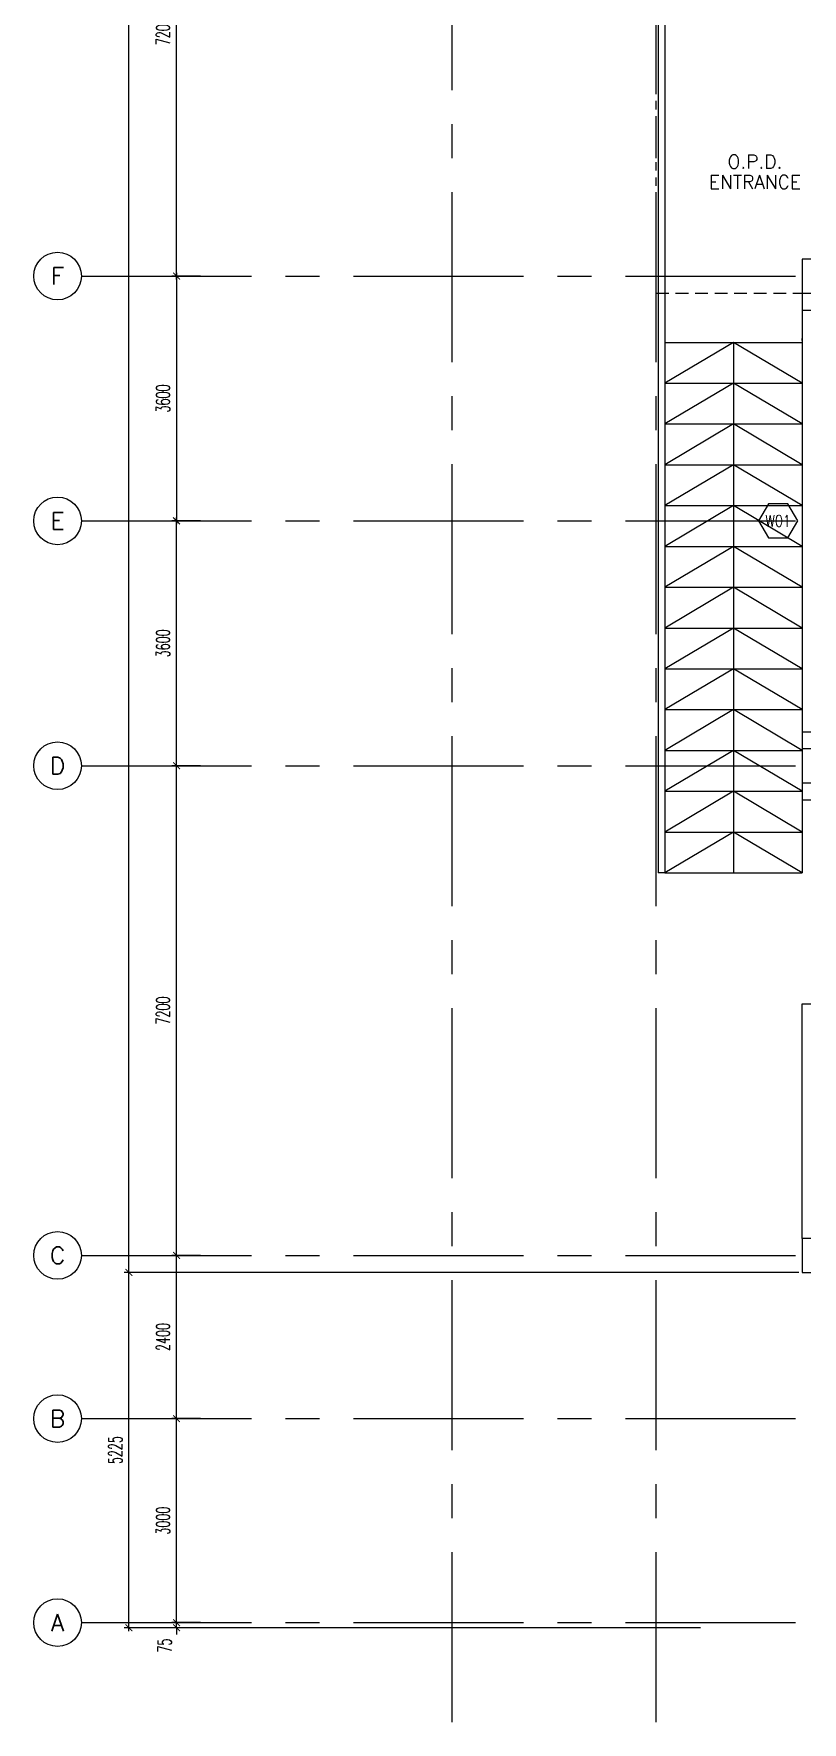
# Model space of a CAD drawing. Extents: x 417820 to 418166, y 43448 to 43632.
# Drawn here: x 417819.91 to 417831.21, y 43460.01 to 43484.84 of the extents above; entities that cross this region are included whole.
import ezdxf
from ezdxf.enums import TextEntityAlignment as Align

# ---------------------------------------------------------------- set-up
doc = ezdxf.new("R2010")
doc.units = 0
doc.header["$MEASUREMENT"] = 0
doc.header["$PDMODE"] = 3
doc.header["$PDSIZE"] = 0.1
doc.linetypes.add('CENTERX2', pattern=[4, 2.5, -0.5, 0.5, -0.5])
doc.linetypes.add('HIDDEN2', pattern=[0.1875, 0.125, -0.0625])
doc.layers.get('0').update_dxf_attribs({"linetype": 'CONTINUOUS'})
doc.layers.get('DEFPOINTS').update_dxf_attribs({"linetype": 'CONTINUOUS'})
for name, color, linetype in [('AX', 6, 'CONTINUOUS'), ('AX-CR', 2, 'CONTINUOUS'), ('AX-DIM', 4, 'CONTINUOUS'), ('AX-TXT', 4, 'CONTINUOUS'), ('AXES', 11, 'CENTERX2'), ('CANOPY-LN', 3, 'CONTINUOUS'), ('COL', 2, 'CONTINUOUS'), ('Handrail', 4, 'CONTINUOUS'), ('ME-FIX', 3, 'CONTINUOUS'), ('Ramb', 3, 'CONTINUOUS'), ('RM-NAME', 11, 'CONTINUOUS'), ('STR', 5, 'CONTINUOUS'), ('WALL', 2, 'CONTINUOUS'), ('WIN-BOX', 3, 'CONTINUOUS'), ('WIN-NO', 5, 'CONTINUOUS')]:
    doc.layers.add(name, color=color, linetype=linetype)
doc.styles.add('ROMANS', font='ROMANS.shx', dxfattribs={"width": 0.6})
doc.dimstyles.new('STANDARD in', dxfattribs={"dimtxt": 0.2, "dimasz": 0.1, "dimexe": 0.07, "dimexo": 0.05, "dimgap": 0.1, "dimtad": 1, "dimdec": 0, "dimlfac": 1000, "dimzin": 0, "dimdsep": 46, "dimtxsty": 'ROMANS', "dimblk": 'ARCHTICK', "dimcen": 0.05, "dimdle": 0.05, "dimclrd": 4, "dimclre": 4, "dimclrt": 2, "dimadec": 0, "dimazin": 0, "dimtfac": 1, "dimtdec": 0, "dimtmove": 2, "dimatfit": 3, "dimldrblk": 'ARCHTICK', "dimfxl": 0, "dimtolj": 1, "dimtzin": 0, "dimarcsym": 0})

# ---------------------------------------------------------------- blocks, each defined once
blk = doc.blocks.new('_ARCHTICK')
at = {"color": 0, "linetype": 'ByBlock', "const_width": 0.15}
blk.add_lwpolyline([(-0.5, -0.5), (0.5, 0.5)], dxfattribs=at)
blk = doc.blocks.new('*D114')
at = {"layer": 'AX-DIM', "color": 4, "lineweight": -2}
for p, q in [((417831.157, 43525.944), (417821.235, 43525.944)), ((417821.305, 43466.574), (417821.305, 43525.994)), ((417831.157, 43466.624), (417821.235, 43466.624))]:
    blk.add_line(p, q, dxfattribs=at)
at = {"layer": 'DEFPOINTS', "color": 0}
for p in [(417821.305, 43525.944), (417831.207, 43525.944), (417831.207, 43466.624)]:
    blk.add_point(p, dxfattribs=at)
at = {"layer": 'AX-DIM', "color": 4, "lineweight": -2, "xscale": 0.1, "yscale": 0.1, "zscale": 0.1}
for p, rotation in [((417821.305, 43525.944), 90), ((417821.305, 43466.624), 270)]:
    blk.add_blockref('_ARCHTICK', p, dxfattribs=dict(at, rotation=rotation))
at = {"layer": 'AX-DIM', "color": 2, "insert": (417821.105, 43496.284), "char_height": 0.2, "attachment_point": 5, "rotation": 90, "style": 'ROMANS'}
blk.add_mtext('\\A1;59320', dxfattribs=at)
blk = doc.blocks.new('*D115')
at = {"layer": 'AX-DIM', "color": 4, "lineweight": -2}
for p, q in [((417831.157, 43466.624), (417821.235, 43466.624)), ((417821.305, 43461.349), (417821.305, 43466.674)), ((417829.71, 43461.399), (417821.235, 43461.399))]:
    blk.add_line(p, q, dxfattribs=at)
at = {"layer": 'DEFPOINTS', "color": 0}
for p in [(417821.305, 43466.624), (417831.207, 43466.624), (417829.76, 43461.399)]:
    blk.add_point(p, dxfattribs=at)
at = {"layer": 'AX-DIM', "color": 4, "lineweight": -2, "xscale": 0.1, "yscale": 0.1, "zscale": 0.1}
for p, rotation in [((417821.305, 43466.624), 90), ((417821.305, 43461.399), 270)]:
    blk.add_blockref('_ARCHTICK', p, dxfattribs=dict(at, rotation=rotation))
at = {"layer": 'AX-DIM', "color": 2, "insert": (417821.105, 43464.012), "char_height": 0.2, "attachment_point": 5, "rotation": 90, "style": 'ROMANS'}
blk.add_mtext('\\A1;5225', dxfattribs=at)
blk = doc.blocks.new('*D116')
at = {"layer": 'AX-DIM', "color": 4, "lineweight": -2}
for p, q in [((417822.355, 43474.074), (417821.935, 43474.074)), ((417822.005, 43466.824), (417822.005, 43474.124)), ((417822.355, 43466.874), (417821.935, 43466.874))]:
    blk.add_line(p, q, dxfattribs=at)
at = {"layer": 'DEFPOINTS', "color": 0}
for p in [(417822.005, 43474.074), (417822.405, 43474.074), (417822.405, 43466.874)]:
    blk.add_point(p, dxfattribs=at)
at = {"layer": 'AX-DIM', "color": 4, "lineweight": -2, "xscale": 0.1, "yscale": 0.1, "zscale": 0.1}
for p, rotation in [((417822.005, 43474.074), 90), ((417822.005, 43466.874), 270)]:
    blk.add_blockref('_ARCHTICK', p, dxfattribs=dict(at, rotation=rotation))
at = {"layer": 'AX-DIM', "color": 2, "insert": (417821.805, 43470.474), "char_height": 0.2, "attachment_point": 5, "rotation": 90, "style": 'ROMANS'}
blk.add_mtext('\\A1;7200', dxfattribs=at)
blk = doc.blocks.new('*D117')
at = {"layer": 'AX-DIM', "color": 4, "lineweight": -2}
for p, q in [((417822.005, 43461.424), (417822.005, 43464.524)), ((417822.355, 43464.474), (417821.935, 43464.474)), ((417822.355, 43461.474), (417821.935, 43461.474))]:
    blk.add_line(p, q, dxfattribs=at)
at = {"layer": 'DEFPOINTS', "color": 0}
for p in [(417822.005, 43464.474), (417822.405, 43464.474), (417822.405, 43461.474)]:
    blk.add_point(p, dxfattribs=at)
at = {"layer": 'AX-DIM', "color": 4, "lineweight": -2, "xscale": 0.1, "yscale": 0.1, "zscale": 0.1}
for p, rotation in [((417822.005, 43464.474), 90), ((417822.005, 43461.474), 270)]:
    blk.add_blockref('_ARCHTICK', p, dxfattribs=dict(at, rotation=rotation))
at = {"layer": 'AX-DIM', "color": 2, "insert": (417821.805, 43462.974), "char_height": 0.2, "attachment_point": 5, "rotation": 90, "style": 'ROMANS'}
blk.add_mtext('\\A1;3000', dxfattribs=at)
blk = doc.blocks.new('*D118')
at = {"layer": 'AX-DIM', "color": 4, "lineweight": -2}
for p, q in [((417822.005, 43461.474), (417822.005, 43461.574)), ((417822.355, 43461.474), (417821.935, 43461.474)), ((417822.355, 43461.399), (417821.935, 43461.399)), ((417822.005, 43461.399), (417822.005, 43461.474)), ((417822.005, 43461.399), (417822.005, 43461.299))]:
    blk.add_line(p, q, dxfattribs=at)
at = {"layer": 'DEFPOINTS', "color": 0}
for p in [(417822.005, 43461.474), (417822.405, 43461.474), (417822.405, 43461.399)]:
    blk.add_point(p, dxfattribs=at)
at = {"layer": 'AX-DIM', "color": 4, "lineweight": -2, "xscale": 0.1, "yscale": 0.1, "zscale": 0.1}
for p, rotation in [((417822.005, 43461.474), 270), ((417822.005, 43461.399), 90)]:
    blk.add_blockref('_ARCHTICK', p, dxfattribs=dict(at, rotation=rotation))
at = {"layer": 'AX-DIM', "color": 2, "insert": (417821.83, 43461.137), "char_height": 0.2, "attachment_point": 5, "rotation": 90, "style": 'ROMANS'}
blk.add_mtext('\\A1;75', dxfattribs=at)
blk = doc.blocks.new('AXL')
at = {"layer": 'AX-CR'}
blk.add_circle((-350, 0), 350, dxfattribs=at)
at = {"layer": 'AX-TXT', "style": 'ROMANS'}
blk.add_attdef('AX', text='', height=250, dxfattribs=at).set_placement((-350, 0), align=Align.MIDDLE)
blk = doc.blocks.new('*D119')
at = {"layer": 'AX-DIM', "color": 4, "lineweight": -2}
for p, q in [((417822.355, 43466.874), (417821.935, 43466.874)), ((417822.005, 43464.424), (417822.005, 43466.924)), ((417822.355, 43464.474), (417821.935, 43464.474))]:
    blk.add_line(p, q, dxfattribs=at)
at = {"layer": 'DEFPOINTS', "color": 0}
for p in [(417822.005, 43466.874), (417822.405, 43466.874), (417822.405, 43464.474)]:
    blk.add_point(p, dxfattribs=at)
at = {"layer": 'AX-DIM', "color": 4, "lineweight": -2, "xscale": 0.1, "yscale": 0.1, "zscale": 0.1}
for p, rotation in [((417822.005, 43466.874), 90), ((417822.005, 43464.474), 270)]:
    blk.add_blockref('_ARCHTICK', p, dxfattribs=dict(at, rotation=rotation))
at = {"layer": 'AX-DIM', "color": 2, "insert": (417821.805, 43465.674), "char_height": 0.2, "attachment_point": 5, "rotation": 90, "style": 'ROMANS'}
blk.add_mtext('\\A1;2400', dxfattribs=at)
blk = doc.blocks.new('COL50')
at = {"layer": 'COL'}
blk.add_lwpolyline([(-250, 250), (-250, -250), (250, -250), (250, 250)], close=True, dxfattribs=at)
blk = doc.blocks.new('*D120')
at = {"layer": 'AX-DIM', "color": 4, "lineweight": -2}
for p, q in [((417822.355, 43488.474), (417821.935, 43488.474)), ((417822.005, 43481.224), (417822.005, 43488.524)), ((417822.355, 43481.274), (417821.935, 43481.274))]:
    blk.add_line(p, q, dxfattribs=at)
at = {"layer": 'DEFPOINTS', "color": 0}
for p in [(417822.005, 43488.474), (417822.405, 43488.474), (417822.405, 43481.274)]:
    blk.add_point(p, dxfattribs=at)
at = {"layer": 'AX-DIM', "color": 4, "lineweight": -2, "xscale": 0.1, "yscale": 0.1, "zscale": 0.1}
for p, rotation in [((417822.005, 43488.474), 90), ((417822.005, 43481.274), 270)]:
    blk.add_blockref('_ARCHTICK', p, dxfattribs=dict(at, rotation=rotation))
at = {"layer": 'AX-DIM', "color": 2, "insert": (417821.805, 43484.874), "char_height": 0.2, "attachment_point": 5, "rotation": 90, "style": 'ROMANS'}
blk.add_mtext('\\A1;7200', dxfattribs=at)
blk = doc.blocks.new('*D121')
at = {"layer": 'AX-DIM', "color": 4, "lineweight": -2}
for p, q in [((417822.355, 43477.674), (417821.935, 43477.674)), ((417822.005, 43474.024), (417822.005, 43477.724)), ((417822.355, 43474.074), (417821.935, 43474.074))]:
    blk.add_line(p, q, dxfattribs=at)
at = {"layer": 'DEFPOINTS', "color": 0}
for p in [(417822.005, 43477.674), (417822.405, 43477.674), (417822.405, 43474.074)]:
    blk.add_point(p, dxfattribs=at)
at = {"layer": 'AX-DIM', "color": 4, "lineweight": -2, "xscale": 0.1, "yscale": 0.1, "zscale": 0.1}
for p, rotation in [((417822.005, 43477.674), 90), ((417822.005, 43474.074), 270)]:
    blk.add_blockref('_ARCHTICK', p, dxfattribs=dict(at, rotation=rotation))
at = {"layer": 'AX-DIM', "color": 2, "insert": (417821.805, 43475.874), "char_height": 0.2, "attachment_point": 5, "rotation": 90, "style": 'ROMANS'}
blk.add_mtext('\\A1;3600', dxfattribs=at)
blk = doc.blocks.new('WW1')
at = {"layer": 'WIN-BOX'}
blk.add_lwpolyline([(144, -250), (289, 0), (144, 250), (-144, 250), (-289, 0), (-144, -250)], close=True, dxfattribs=at)
at = {"layer": 'WIN-NO', "style": 'ROMANS', "width": 0.8}
blk.add_attdef('W00', text='', height=170, dxfattribs=at).set_placement((0, 0), align=Align.MIDDLE)
blk = doc.blocks.new('*D140')
at = {"layer": 'AX-DIM', "color": 4, "linetype": 'ByBlock', "lineweight": -2}
for p, q in [((417822.355, 43481.274), (417821.935, 43481.274)), ((417822.005, 43481.324), (417822.005, 43477.624)), ((417822.355, 43477.674), (417821.935, 43477.674))]:
    blk.add_line(p, q, dxfattribs=at)
at = {"layer": 'DEFPOINTS', "color": 0, "linetype": 'ByBlock'}
for p in [(417822.405, 43481.274), (417822.005, 43477.674), (417822.405, 43477.674)]:
    blk.add_point(p, dxfattribs=at)
at = {"layer": 'AX-DIM', "color": 4, "linetype": 'ByBlock', "lineweight": -2, "xscale": 0.1, "yscale": 0.1, "zscale": 0.1}
for p, rotation in [((417822.005, 43481.274), 90), ((417822.005, 43477.674), 270)]:
    blk.add_blockref('_ARCHTICK', p, dxfattribs=dict(at, rotation=rotation))
at = {"layer": 'AX-DIM', "color": 2, "linetype": 'ByBlock', "insert": (417821.805, 43479.474), "char_height": 0.2, "attachment_point": 5, "rotation": 90, "style": 'ROMANS'}
blk.add_mtext('\\A1;3600', dxfattribs=at)
blk = doc.blocks.new('A$C16F26542')
at = {"layer": 'COL', "xscale": 0.001000000047497451, "yscale": 0.0009999999892897904, "zscale": 0.001}
blk.add_blockref('COL50', (0.25, 0.25), dxfattribs=at)

msp = doc.modelspace()

# ---------------------------------------------------------------- linework, layer by layer
at = {"layer": 'AXES'}
for p, q in [((417826.0566, 43460.01), (417826.0566, 43538.4875)), ((417829.0566, 43460.01), (417829.0566, 43538.4875)), ((417820.6052, 43481.2743), (417889.6966, 43481.2743)), ((417820.6052, 43477.6743), (417889.6966, 43477.6743)), ((417820.6052, 43474.0743), (417889.6966, 43474.0743)), ((417820.6052, 43466.8743), (417890.8966, 43466.8743)), ((417820.6052, 43464.4743), (417889.6966, 43464.4743)), ((417820.6052, 43464.4743), (417898.0966, 43464.4743)), ((417820.6052, 43461.4743), (417887.8966, 43461.4743)), ((417820.6052, 43461.4743), (417887.8966, 43461.4743))]:
    msp.add_line(p, q, dxfattribs=at)
at = {"layer": 'CANOPY-LN', "linetype": 'HIDDEN2'}
msp.add_line((417829.0566, 43481.0243), (417829.0566, 43488.7243), dxfattribs=at)
at = {"layer": 'CANOPY-LN', "linetype": 'HIDDEN2', "ltscale": 1.5}
msp.add_line((417829.0566, 43481.0243), (417831.2066, 43481.0243), dxfattribs=at)
at = {"layer": 'Handrail'}
for p, q in [((417829.0857, 43487.6954), (417829.0857, 43482.6993)), ((417829.1857, 43487.6954), (417829.1857, 43482.6993)), ((417829.0857, 43482.6993), (417829.0857, 43472.4993)), ((417829.1857, 43482.6993), (417829.1857, 43472.4993)), ((417831.2066, 43481.0243), (417831.2066, 43472.4993)), ((417829.1857, 43472.4993), (417829.0857, 43472.4993))]:
    msp.add_line(p, q, dxfattribs=at)
at = {"layer": 'Ramb'}
for p, q in [((417829.1866, 43480.2993), (417831.2066, 43480.2993)), ((417830.1966, 43480.2993), (417829.1866, 43479.6993)), ((417830.1966, 43480.2993), (417830.1966, 43472.4993)), ((417831.2066, 43479.6993), (417830.1966, 43480.2993)), ((417829.1866, 43479.6993), (417831.2066, 43479.6993)), ((417830.1966, 43479.6993), (417829.1866, 43479.0993)), ((417831.2066, 43479.0993), (417830.1966, 43479.6993)), ((417829.1866, 43479.0993), (417831.2066, 43479.0993)), ((417830.1966, 43479.0993), (417829.1866, 43478.4993)), ((417831.2066, 43478.4993), (417830.1966, 43479.0993)), ((417829.1866, 43478.4993), (417831.2066, 43478.4993)), ((417830.1966, 43478.4993), (417829.1866, 43477.8993)), ((417831.2066, 43477.8993), (417830.1966, 43478.4993)), ((417829.1866, 43477.8993), (417831.2066, 43477.8993)), ((417830.1966, 43477.8993), (417829.1866, 43477.2993)), ((417831.2066, 43477.2993), (417830.1966, 43477.8993)), ((417829.1866, 43477.2993), (417831.2066, 43477.2993)), ((417830.1966, 43477.2993), (417829.1866, 43476.6993)), ((417831.2066, 43476.6993), (417830.1966, 43477.2993)), ((417829.1866, 43476.6993), (417831.2066, 43476.6993)), ((417830.1966, 43476.6993), (417829.1866, 43476.0993)), ((417831.2066, 43476.0993), (417830.1966, 43476.6993)), ((417829.1866, 43476.0993), (417831.2066, 43476.0993)), ((417830.1966, 43476.0993), (417829.1866, 43475.4993)), ((417831.2066, 43475.4993), (417830.1966, 43476.0993)), ((417829.1866, 43475.4993), (417831.2066, 43475.4993)), ((417830.1966, 43475.4993), (417829.1866, 43474.8993)), ((417831.2066, 43474.8993), (417830.1966, 43475.4993)), ((417829.1866, 43474.8993), (417831.2066, 43474.8993)), ((417830.1966, 43474.8993), (417829.1866, 43474.2993)), ((417831.2066, 43474.2993), (417830.1966, 43474.8993)), ((417829.1866, 43474.2993), (417831.2066, 43474.2993)), ((417830.1966, 43474.2993), (417829.1866, 43473.6993)), ((417831.2066, 43473.6993), (417830.1966, 43474.2993)), ((417829.1866, 43473.6993), (417831.2066, 43473.6993)), ((417830.1966, 43473.6993), (417829.1866, 43473.0993)), ((417831.2066, 43473.0993), (417830.1966, 43473.6993)), ((417829.1866, 43473.0993), (417831.2066, 43473.0993)), ((417830.1966, 43473.0993), (417829.1866, 43472.4993)), ((417831.2066, 43472.4993), (417830.1966, 43473.0993)), ((417829.1866, 43472.4993), (417831.2066, 43472.4993))]:
    msp.add_line(p, q, dxfattribs=at)
at = {"layer": 'STR'}
msp.add_line((417831.2066, 43480.3243), (417831.2066, 43480.3543), dxfattribs=at)
at = {"layer": 'WALL'}
for p, q in [((417831.2066, 43481.0743), (417831.2066, 43480.7743)), ((417831.2066, 43480.7743), (417831.4066, 43480.7743)), ((417831.2066, 43474.5743), (417831.4066, 43474.5743)), ((417831.2066, 43474.5743), (417831.2066, 43473.5743)), ((417831.2066, 43473.5743), (417831.4066, 43473.5743)), ((417831.2066, 43470.5743), (417831.4066, 43470.5743)), ((417831.2066, 43467.1243), (417831.2066, 43470.5743))]:
    msp.add_line(p, q, dxfattribs=at)

# ---------------------------------------------------------------- block references
at = {"layer": 'AX', "xscale": 0.001000000047497451, "yscale": 0.0009999999892897904, "zscale": 0.001}
for p, values in [((417820.6052, 43481.2743), {'AX': 'F'}), ((417820.6052, 43477.6743), {'AX': 'E'}), ((417820.6052, 43474.0743), {'AX': 'D'}), ((417820.6052, 43466.8743), {'AX': 'C'}), ((417820.6052, 43464.4743), {'AX': 'B'}), ((417820.6052, 43461.4743), {'AX': 'A'})]:
    msp.add_blockref('AXL', p, dxfattribs=at).add_auto_attribs(values)
at = {"layer": 'COL', "xscale": 0.001000000047497451, "yscale": 0.0009999999892897904, "zscale": 0.001}
for p in [(417831.4566, 43481.2743), (417831.4566, 43474.0743), (417831.4566, 43466.8743)]:
    msp.add_blockref('COL50', p, dxfattribs=at)
at = {"layer": 'ME-FIX'}
msp.add_blockref('A$C16F26542', (417831.2066, 43466.6244), dxfattribs=at)
at = {"layer": 'WIN-NO', "xscale": 0.001000000047497451, "yscale": 0.0009999999892897904, "zscale": 0.001}
msp.add_blockref('WW1', (417830.8525, 43477.6743), dxfattribs=at).add_auto_attribs({'W00': 'W01'})

# ---------------------------------------------------------------- texts
at = {"layer": 'RM-NAME', "style": 'ROMANS'}
for s, p in [('O.P.D.', (417830.5116, 43482.9569)), ('ENTRANCE', (417830.5116, 43482.6569))]:
    msp.add_text(s, height=0.2, dxfattribs=at).set_placement(p, align=Align.MIDDLE)

# ---------------------------------------------------------------- dimensions: what is measured, and where the dimension line sits
at = {"layer": 'AX-DIM'}
for base, p1, p2, picture, middle in [((417821.3052, 43525.9443), (417831.2066, 43466.6243), (417831.2066, 43525.9443), '*D114', (417821.1052, 43496.2843)), ((417821.3052, 43466.6243), (417829.7605, 43461.3993), (417831.2066, 43466.6243), '*D115', (417821.1052, 43464.0118)), ((417822.0052, 43464.4743), (417822.4052, 43461.4743), (417822.4052, 43464.4743), '*D117', (417821.8052, 43462.9743))]:
    dim = msp.add_linear_dim(base=base, p1=p1, p2=p2, angle=90, dimstyle='STANDARD in', dxfattribs=at)
    dim.commit()
    dim.dimension.update_dxf_attribs({"geometry": picture, "text_midpoint": middle})
at = {"layer": 'AX-DIM', "color": 6}
for base, p1, p2, picture, middle in [((417822.0052, 43488.4743), (417822.4052, 43481.2743), (417822.4052, 43488.4743), '*D120', (417821.8052, 43484.8743)), ((417822.0052, 43477.6743), (417822.4052, 43474.0743), (417822.4052, 43477.6743), '*D121', (417821.8052, 43475.8743)), ((417822.0052, 43474.0743), (417822.4052, 43466.8743), (417822.4052, 43474.0743), '*D116', (417821.8052, 43470.4743)), ((417822.0052, 43466.8743), (417822.4052, 43464.4743), (417822.4052, 43466.8743), '*D119', (417821.8052, 43465.6743))]:
    dim = msp.add_linear_dim(base=base, p1=p1, p2=p2, angle=90, dimstyle='STANDARD in', dxfattribs=at)
    dim.commit()
    dim.dimension.update_dxf_attribs({"geometry": picture, "text_midpoint": middle})
at = {"layer": 'AX-DIM', "color": 1, "linetype": 'ByBlock'}
dim = msp.add_linear_dim(base=(417822.0052, 43477.6743), p1=(417822.4052, 43481.2743), p2=(417822.4052, 43477.6743), angle=90, dimstyle='STANDARD in', dxfattribs=at)
dim.commit()
dim.dimension.update_dxf_attribs({"geometry": '*D140', "text_midpoint": (417821.8052, 43479.4743)})
at = {"layer": 'AX-DIM'}
dim = msp.add_linear_dim(base=(417822.0052, 43461.4743), p1=(417822.4052, 43461.3993), p2=(417822.4052, 43461.4743), angle=90, dimstyle='STANDARD in', dxfattribs=at)
dim.commit()
dim.dimension.update_dxf_attribs({"geometry": '*D118', "text_midpoint": (417821.8302, 43461.1365), "dimtype": 128})

doc.saveas('drawing.dxf')
